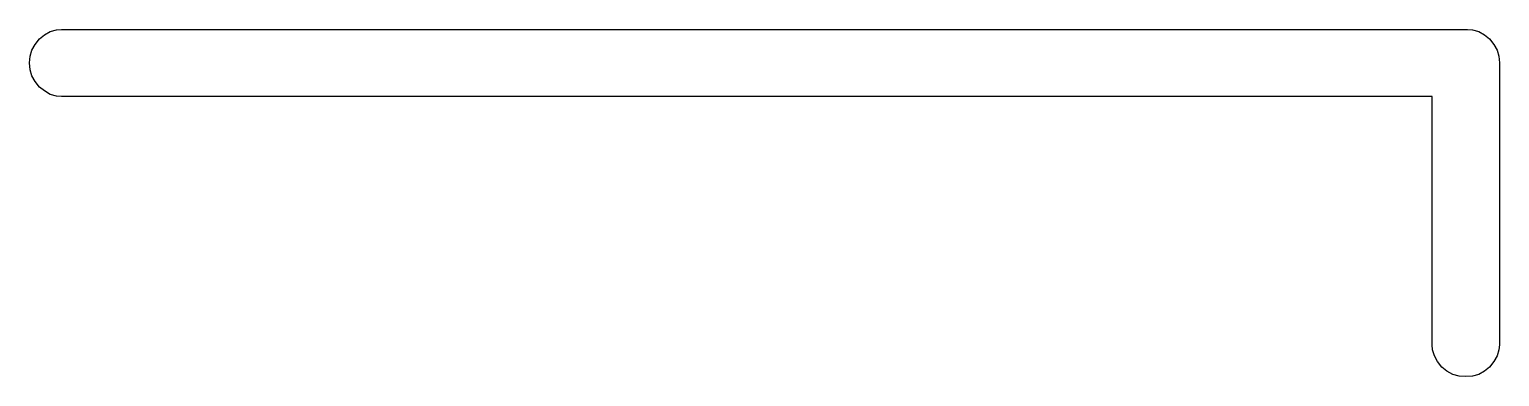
# Model space of a CAD drawing. Extents: x 40 to 70, y -130 to -60.
# Drawn here: x 57.44 to 60.06, y -111.06 to -110.44 of the extents above; entities that cross this region are included whole.
import ezdxf

# ---------------------------------------------------------------- set-up
doc = ezdxf.new("R2010")
doc.units = 0
doc.layers.add('BLACK', color=7, linetype='CONTINUOUS')

msp = doc.modelspace()

# ---------------------------------------------------------------- linework, layer by layer
at = {"layer": 'BLACK', "linetype": 'CONTINUOUS'}
for p, q in [((57.4499, -110.467), (57.4574, -110.457)), ((57.4574, -110.457), (57.4665, -110.45)), ((57.4665, -110.45), (57.4769, -110.444)), ((57.4769, -110.444), (57.4882, -110.441)), ((57.4882, -110.441), (57.4971, -110.44)), ((57.4971, -110.44), (59.9971, -110.44)), ((59.9971, -110.44), (60, -110.44)), ((60, -110.44), (60.0029, -110.44)), ((60.0029, -110.44), (60.0118, -110.441)), ((60.0118, -110.441), (60.0231, -110.444)), ((60.0231, -110.444), (60.0335, -110.45)), ((60.0335, -110.45), (60.0426, -110.457)), ((60.0426, -110.457), (60.0501, -110.467)), ((57.4409, -110.488), (57.4443, -110.477)), ((57.4443, -110.477), (57.4499, -110.467)), ((60.0501, -110.467), (60.0557, -110.477)), ((60.0557, -110.477), (60.0591, -110.488)), ((57.4397, -110.5), (57.4409, -110.488)), ((57.4409, -110.512), (57.4397, -110.5)), ((60.0591, -110.488), (60.0603, -110.5)), ((60.0603, -110.5), (60.06, -110.503)), ((60.06, -110.503), (60.06, -111.003)), ((57.4443, -110.523), (57.4409, -110.512)), ((57.4499, -110.533), (57.4443, -110.523)), ((57.4574, -110.543), (57.4499, -110.533)), ((57.4665, -110.55), (57.4574, -110.543)), ((57.4769, -110.556), (57.4665, -110.55)), ((57.4882, -110.559), (57.4769, -110.556)), ((57.4971, -110.56), (57.4882, -110.559)), ((59.94, -110.56), (57.4971, -110.56)), ((59.94, -111.003), (59.94, -110.56)), ((59.9409, -111.012), (59.94, -111.003)), ((60.06, -111.003), (60.0591, -111.012)), ((59.9443, -111.023), (59.9409, -111.012)), ((59.9499, -111.033), (59.9443, -111.023)), ((59.9574, -111.043), (59.9499, -111.033)), ((60.0501, -111.033), (60.0426, -111.043)), ((60.0557, -111.023), (60.0501, -111.033)), ((60.0591, -111.012), (60.0557, -111.023)), ((59.9665, -111.05), (59.9574, -111.043)), ((59.9769, -111.056), (59.9665, -111.05)), ((59.9882, -111.059), (59.9769, -111.056)), ((60, -111.06), (59.9882, -111.059)), ((60.0118, -111.059), (60, -111.06)), ((60.0231, -111.056), (60.0118, -111.059)), ((60.0335, -111.05), (60.0231, -111.056)), ((60.0426, -111.043), (60.0335, -111.05))]:
    msp.add_line(p, q, dxfattribs=at)

doc.saveas('drawing.dxf')
